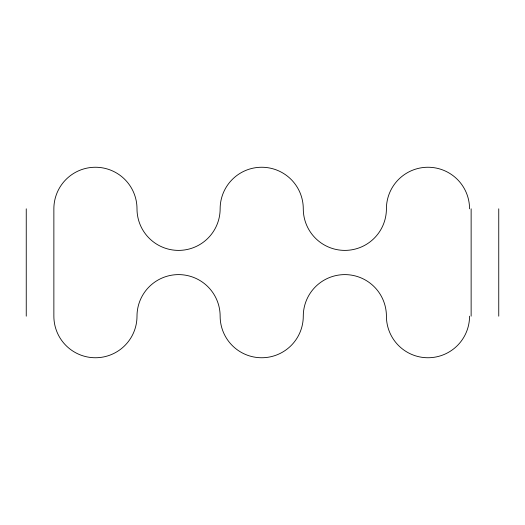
<?xml version="1.0" encoding="UTF-8"?>
<svg xmlns="http://www.w3.org/2000/svg" width="525" height="525" viewBox="0 0 525 525"><rect width="100%" height="100%" fill="white"/><g stroke="black" fill="none" stroke-linecap="round" stroke-linejoin="round"><path stroke-width="0.79" d="M498.75 208.825L498.75 316.175M471.135 208.825L471.135 316.175M26.25 208.825L26.25 316.175M469.553 316.175A41.567 41.567 0 0 1 427.98 357.748A41.567 41.567 0 0 1 386.413 316.175A41.567 41.567 0 0 0 344.846 274.608A41.567 41.567 0 0 0 303.279 316.175A41.567 41.567 0 0 1 261.706 357.748A41.567 41.567 0 0 1 220.139 316.175A41.567 41.567 0 0 0 178.572 274.608A41.567 41.567 0 0 0 136.999 316.175A41.567 41.567 0 0 1 95.432 357.748A41.567 41.567 0 0 1 53.865 316.175L53.865 208.825A41.567 41.567 0 0 1 95.432 167.252A41.567 41.567 0 0 1 136.999 208.825A41.567 41.567 0 0 0 178.572 250.392A41.567 41.567 0 0 0 220.139 208.825A41.567 41.567 0 0 1 261.706 167.252A41.567 41.567 0 0 1 303.279 208.825A41.567 41.567 0 0 0 344.846 250.392A41.567 41.567 0 0 0 386.413 208.825A41.567 41.567 0 0 1 427.98 167.252A41.567 41.567 0 0 1 469.553 208.825"/></g></svg>
